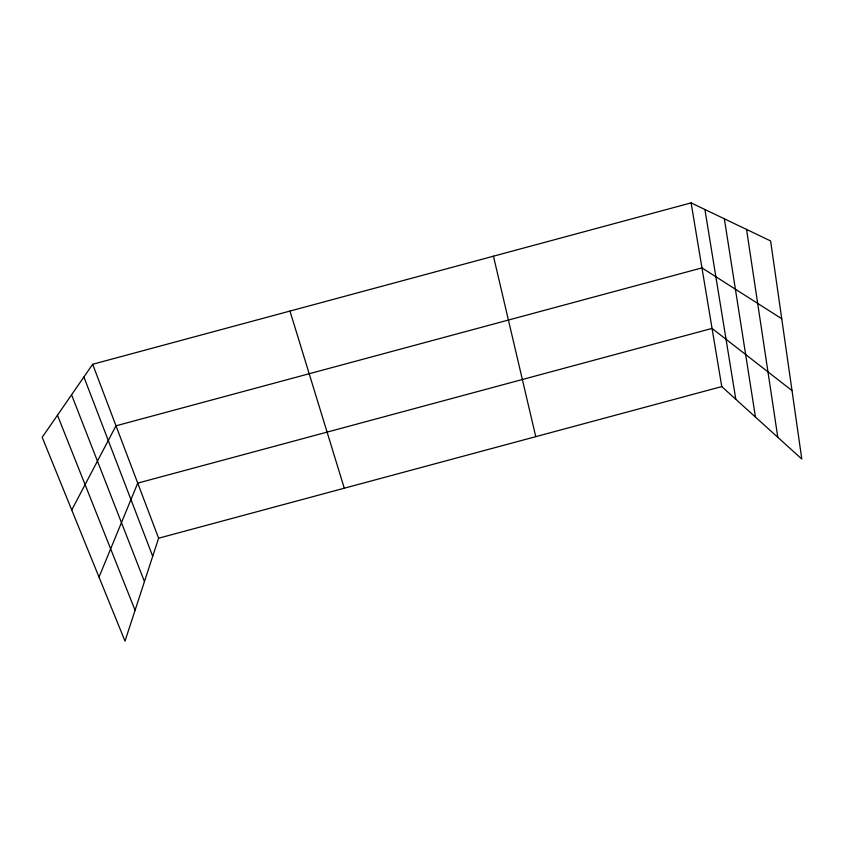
<?xml version="1.0" encoding="UTF-8"?>
<svg xmlns="http://www.w3.org/2000/svg" width="844" height="844" viewBox="0 0 844 844"><rect width="100%" height="100%" fill="white"/><g stroke="black" fill="none" stroke-linecap="round" stroke-linejoin="round"><path stroke-width="1.27" d="M92.671 364.27L158.609 538.208L125.007 641.113L42.2 437.297L92.671 364.27L691.109 202.887L770.614 240.951L801.8 459.031L721.757 386.584L691.109 202.887M99.012 577.127L137.73 483.127L712.051 328.411L792.01 390.572M71.74 509.998L115.997 425.809L701.955 267.886L781.744 318.747M158.609 538.208L721.757 386.584M57.466 415.206L135.082 610.265M71.561 394.802L144.461 581.558M83.894 376.962L152.711 556.28M289.977 311.067L344.289 488.212M493.445 256.196L535.761 436.664M704.919 209.502L735.81 399.307M724.352 218.807L755.464 417.105M746.56 229.441L777.799 437.308"/></g></svg>
